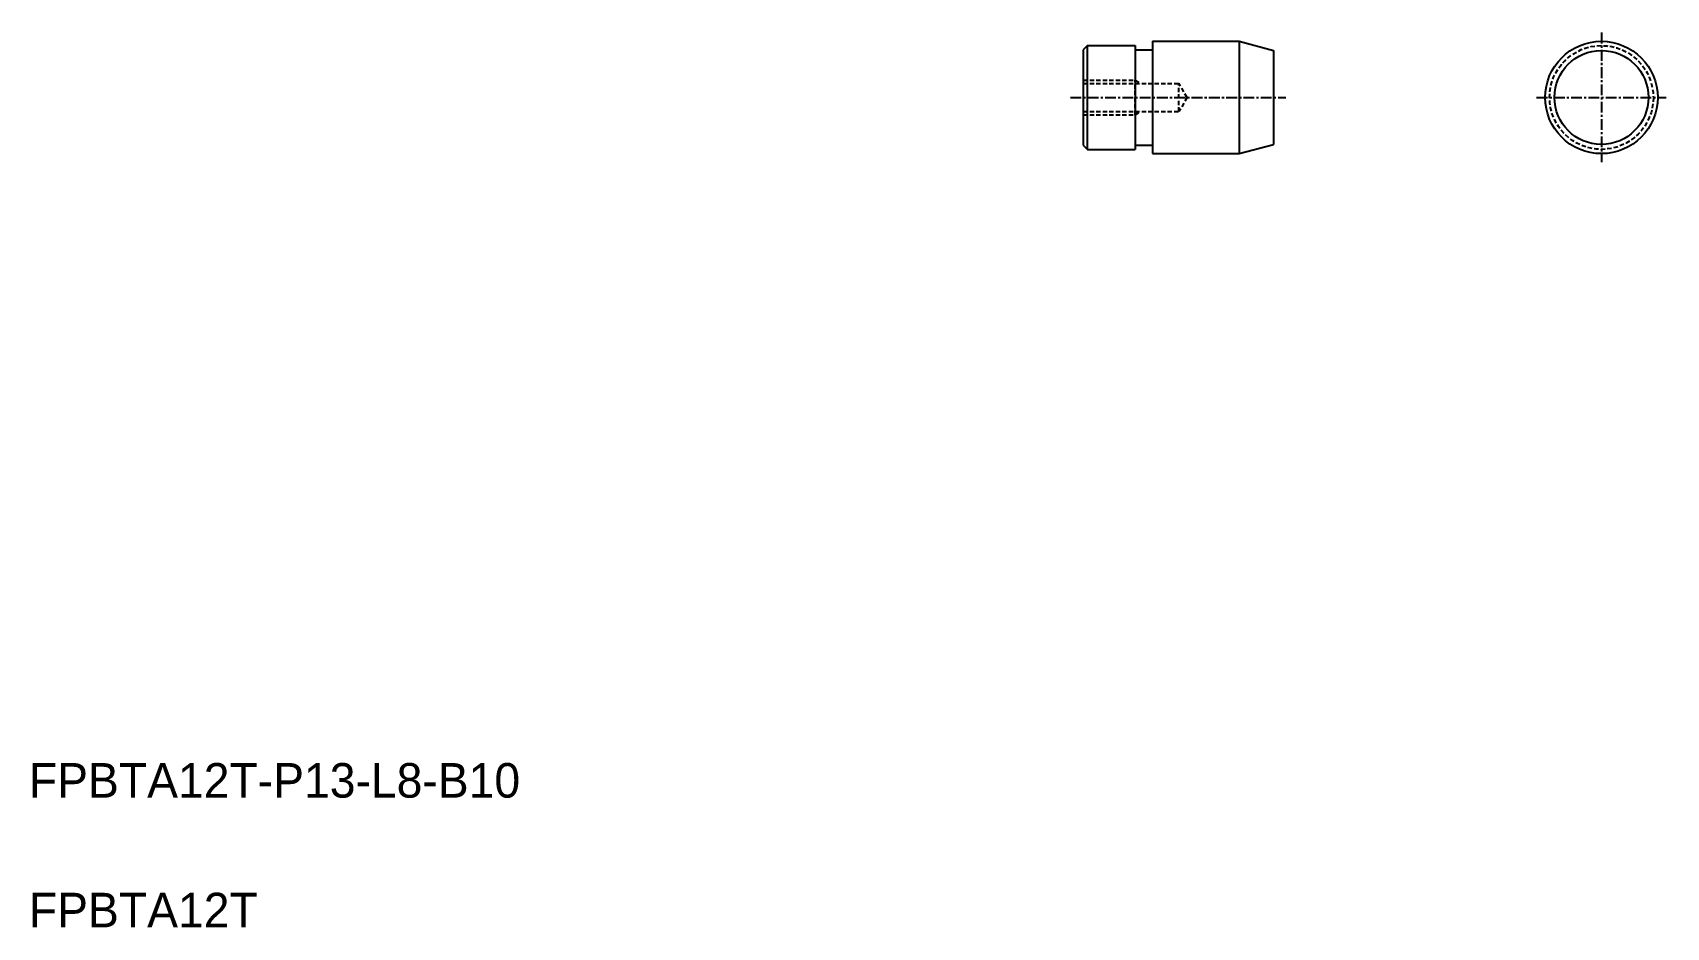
# Model space of a CAD drawing. Extents: x 10 to 199, y 10 to 113.
import ezdxf

# ---------------------------------------------------------------- set-up
doc = ezdxf.new("R2010")
doc.units = 0
doc.linetypes.add('CENTER', pattern=[2, 1.25, -0.25, 0.25, -0.25])
doc.linetypes.add('DASHED', pattern=[0.75, 0.5, -0.25])
doc.layers.get('0').update_dxf_attribs({"linetype": 'CONTINUOUS'})
doc.layers.add('CENTER', color=1, linetype='CENTER')
doc.styles.get("Standard").update_dxf_attribs({"font": 'txt', "height": 3.2})

msp = doc.modelspace()

# ---------------------------------------------------------------- linework, layer by layer
at = {"linetype": 'CONTINUOUS'}
for p, q in [((132.37, 111.98), (131.87, 111.48)), ((131.87, 111.48), (131.87, 100.48)), ((132.37, 99.98), (132.37, 111.98)), ((132.37, 111.98), (137.87, 111.98)), ((137.87, 111.98), (137.87, 99.98)), ((137.87, 111.48), (139.87, 111.48)), ((139.87, 112.48), (149.87, 112.48)), ((139.87, 112.48), (139.87, 99.48)), ((149.87, 112.48), (149.87, 99.48)), ((153.87, 111.4), (153.87, 100.55)), ((131.87, 100.48), (132.37, 99.98)), ((137.87, 100.48), (139.87, 100.48)), ((132.37, 99.98), (137.87, 99.98)), ((139.87, 99.48), (149.87, 99.48))]:
    msp.add_line(p, q, dxfattribs=at)
for p, q in [((149.87, 112.48), (153.87, 111.4)), ((153.87, 108.69), (153.87, 108.69)), ((153.87, 105.98), (153.87, 105.98)), ((149.87, 99.48), (153.87, 100.55))]:
    msp.add_line(p, q)
at = {"color": 3, "linetype": 'DASHED'}
for p, q in [((131.87, 107.98), (137.87, 107.98)), ((137.87, 107.98), (138.53, 107.6)), ((137.87, 103.98), (137.87, 107.98)), ((131.87, 107.6), (142.93, 107.6)), ((143.87, 105.98), (142.93, 107.6)), ((142.93, 104.35), (142.93, 107.6)), ((143.87, 105.98), (142.93, 104.35)), ((131.87, 104.35), (142.93, 104.35)), ((131.87, 103.98), (137.87, 103.98)), ((137.87, 103.98), (138.53, 104.35))]:
    msp.add_line(p, q, dxfattribs=at)
at = {"linetype": 'CONTINUOUS'}
msp.add_circle((191.76, 105.98), 6.5, dxfattribs=at)
at = {"color": 3, "linetype": 'DASHED'}
msp.add_circle((191.76, 105.98), 6, dxfattribs=at)
msp.add_circle((191.76, 105.98), 5.43)
at = {"layer": 'CENTER', "color": 1, "linetype": 'CENTER'}
for p, q in [((191.76, 113.48), (191.76, 98.48)), ((130.39, 105.98), (155.3, 105.98)), ((184.26, 105.98), (199.26, 105.98))]:
    msp.add_line(p, q, dxfattribs=at)

# ---------------------------------------------------------------- texts
for s, p in [('FPBTA12T-P13-L8-B10', (10, 25)), ('FPBTA12T', (10, 10))]:
    msp.add_text(s, height=4).set_placement(p)

doc.saveas('drawing.dxf')
